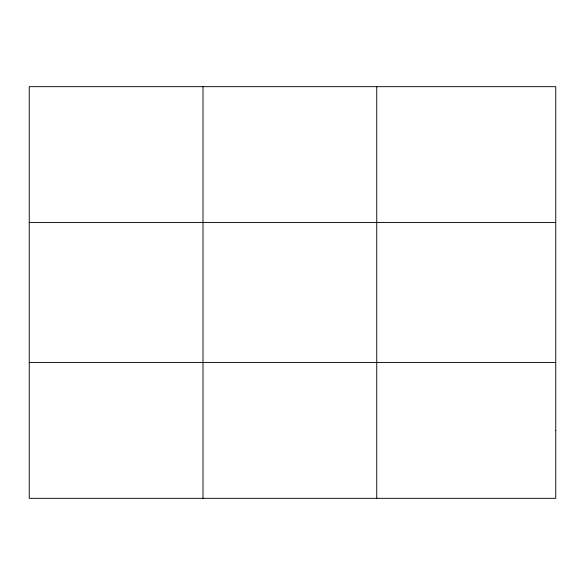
<?xml version="1.0" encoding="UTF-8"?>
<svg xmlns="http://www.w3.org/2000/svg" width="585" height="585" viewBox="0 0 585 585"><rect width="100%" height="100%" fill="white"/><g stroke="black" fill="none" stroke-linecap="round" stroke-linejoin="round"><path stroke-width="0.88" d="M202.995 86.675L202.995 498.325M376.74 86.675L376.74 498.325M29.25 222.519L555.75 222.519M29.25 362.481L555.75 362.481M555.75 430.406L555.75 498.325L29.25 498.325L29.25 86.675L555.75 86.675L555.75 430.406"/></g></svg>
